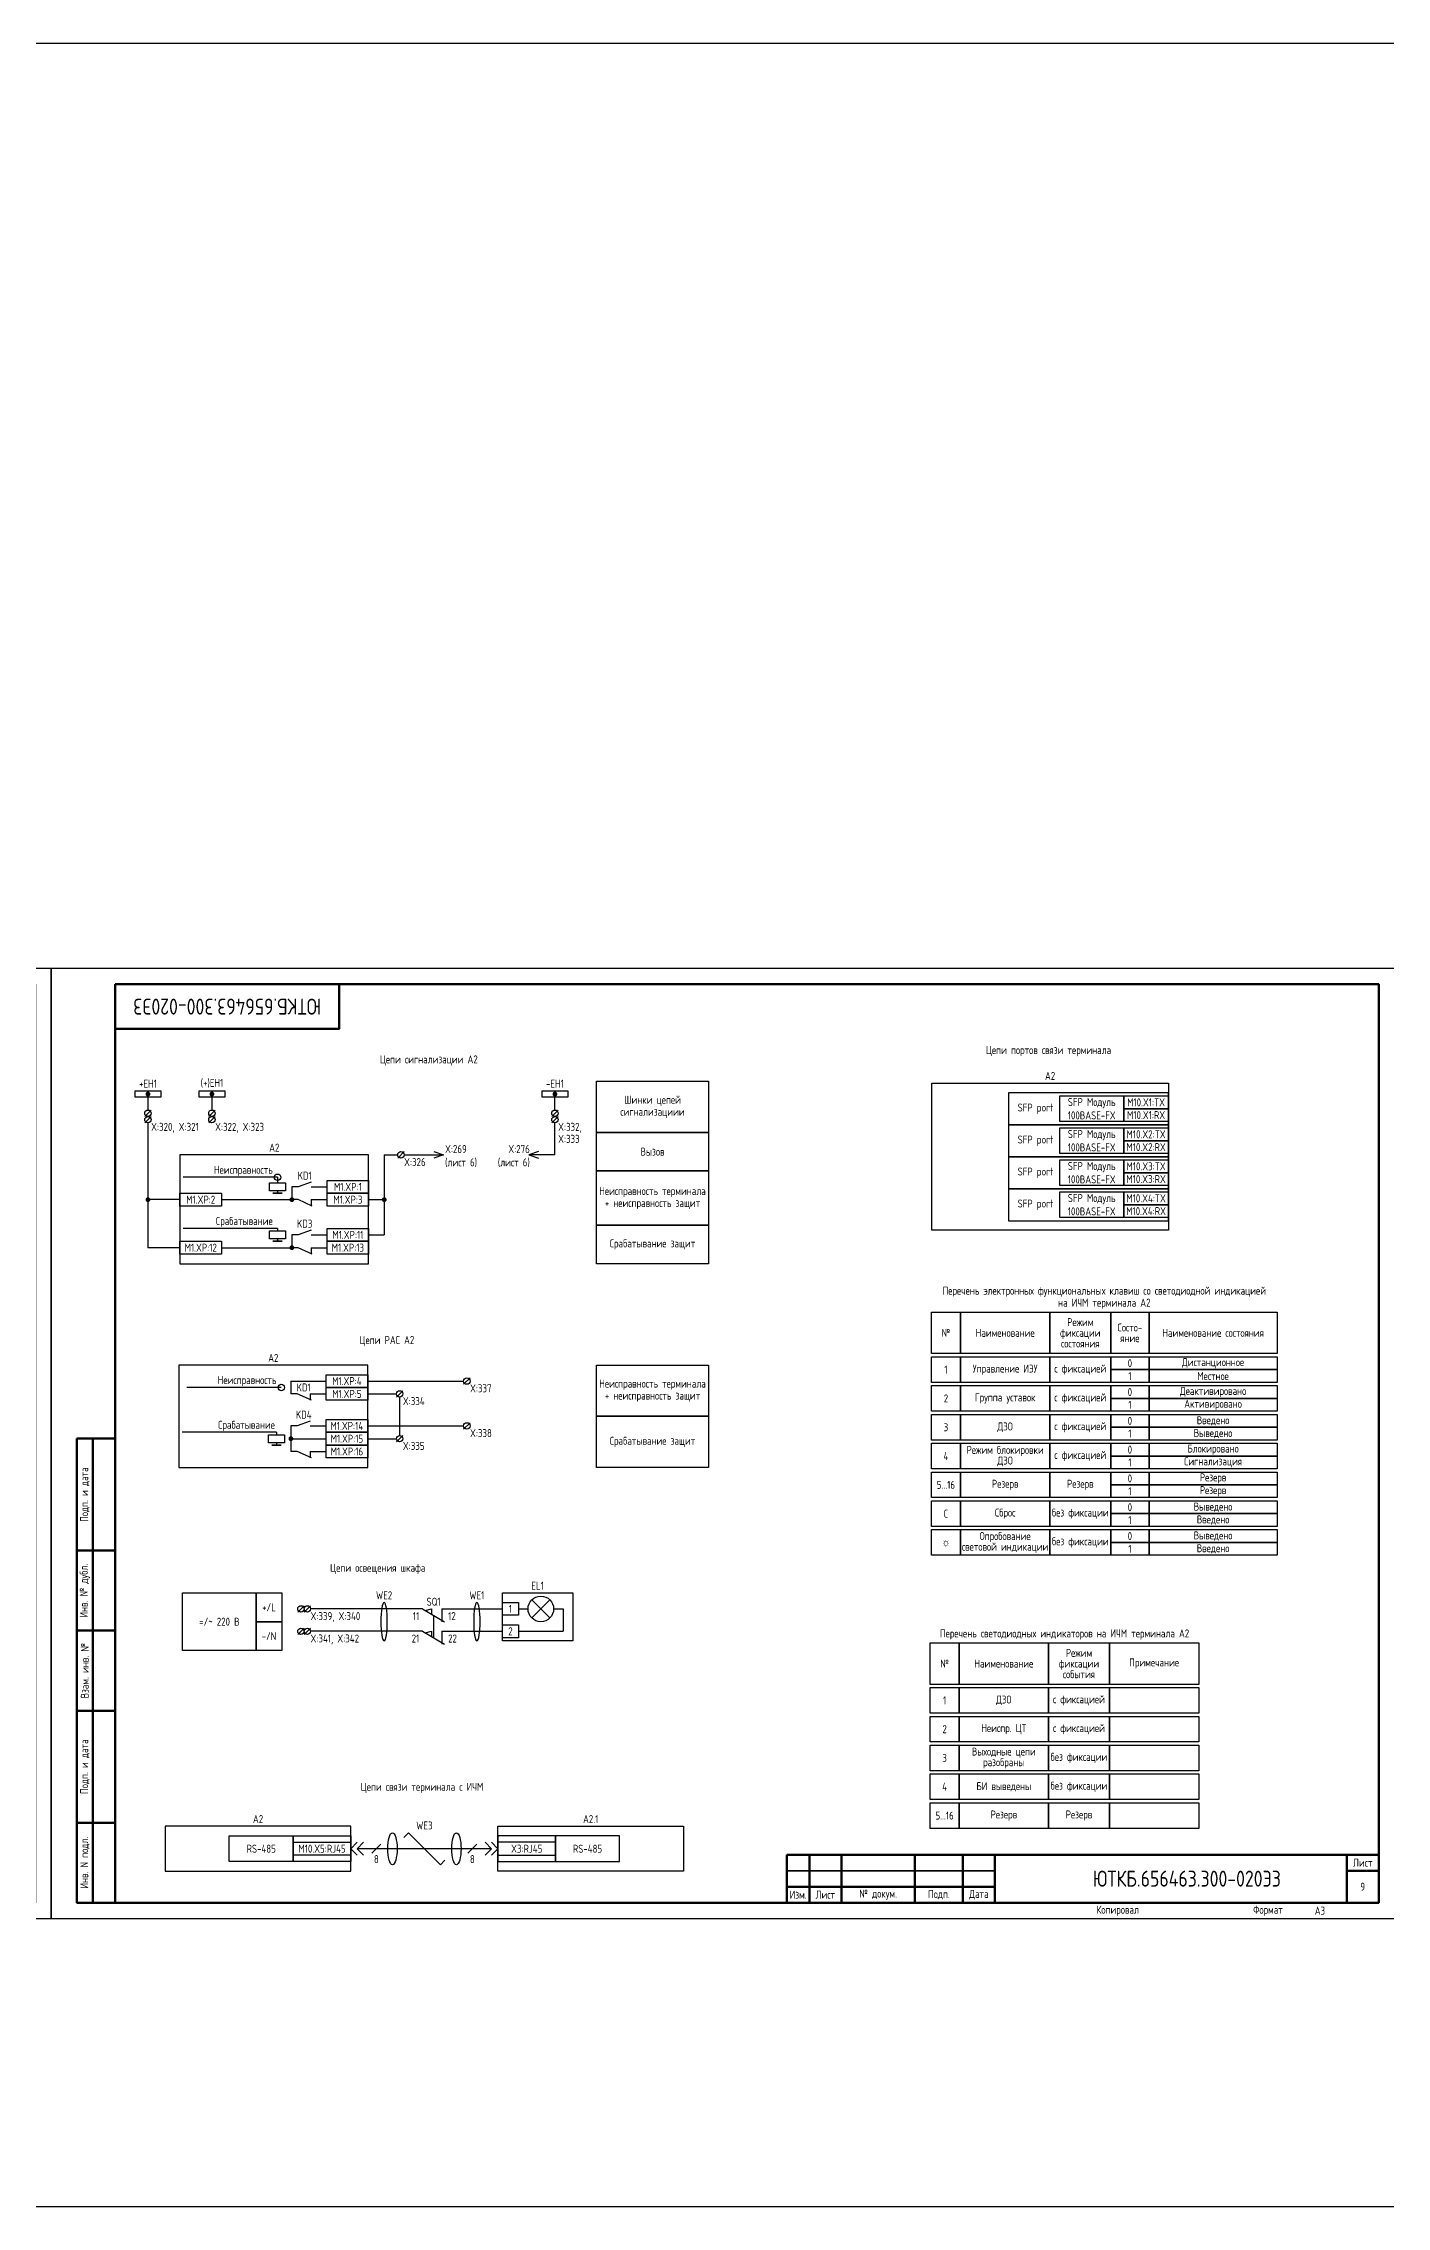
# Model space of a CAD drawing. Header units: millimetres. Extents: x -1117 to 5846, y -90 to 586.
# Drawn here: x 3358 to 3778, y -90 to 586 of the extents above; entities that cross this region are included whole.
import ezdxf

# ---------------------------------------------------------------- set-up
doc = ezdxf.new("R2010")
doc.units = ezdxf.units.MM
doc.styles.add('Gost type A_2.5', font='GOST_A.TTF', dxfattribs={"height": 2.5})
doc.styles.add('Gost_type_A', font='GOST_A.TTF')

# ---------------------------------------------------------------- blocks, each defined once
blk = doc.blocks.new('Формат_А3')
blk.add_lwpolyline([(-420, 297), (0, 297), (0, 0), (-420, 0)], close=True)
at = {"lineweight": 50}
blk.add_lwpolyline([(-400, 292), (-5, 292), (-5, 5), (-400, 5)], close=True, dxfattribs=at)
blk = doc.blocks.new('Штамп левый нижний')
at = {"lineweight": 50}
for points in [[(-12, 145), (-7, 145), (-7, 110), (-12, 110)], [(-7, 145), (0, 145), (0, 110), (-7, 110)], [(-12, 110), (-7, 110), (-7, 85), (-12, 85)], [(-7, 110), (0, 110), (0, 85), (-7, 85)], [(-12, 85), (-7, 85), (-7, 60), (-12, 60)], [(-7, 85), (0, 85), (0, 60), (-7, 60)], [(-12, 60), (-7, 60), (-7, 25), (-12, 25)], [(-7, 60), (0, 60), (0, 25), (-7, 25)], [(-12, 25), (-7, 25), (-7, 0), (-12, 0)], [(-7, 25), (0, 25), (0, 0), (-7, 0)]]:
    blk.add_lwpolyline(points, close=True, dxfattribs=at)
at = {"char_height": 2.5, "attachment_point": 5, "rotation": 90, "style": 'Gost_type_A'}
for s, insert, width in [('Подп. и дата', (-9.5, 127.5), 35), ('Инв. № дубл.', (-9.5, 97.5), 25), ('Взам. инв. №', (-9.5, 72.5), 25), ('Подп. и дата', (-9.5, 42.5), 35), ('Инв. N подл.', (-9.5, 12.5), 25)]:
    blk.add_mtext(s, dxfattribs=dict(at, insert=insert, width=width))
blk = doc.blocks.new('Штамп малый нижний')
at = {"lineweight": 50}
for points in [[(-185, 15), (-178, 15), (-178, 5), (-185, 5)], [(-178, 15), (-168, 15), (-168, 5), (-178, 5)], [(-168, 15), (-145, 15), (-145, 5), (-168, 5)], [(-145, 15), (-130, 15), (-130, 5), (-145, 5)], [(-130, 15), (-120, 15), (-120, 5), (-130, 5)], [(-120, 15), (-10, 15), (-10, 0), (-120, 0)], [(-10, 15), (0, 15), (0, 10), (-10, 10)], [(-10, 10), (0, 10), (0, 0), (-10, 0)], [(-185, 5), (-178, 5), (-178, 0), (-185, 0)], [(-178, 5), (-168, 5), (-168, 0), (-178, 0)], [(-168, 5), (-145, 5), (-145, 0), (-168, 0)], [(-145, 5), (-130, 5), (-130, 0), (-145, 0)], [(-130, 5), (-120, 5), (-120, 0), (-130, 0)]]:
    blk.add_lwpolyline(points, close=True, dxfattribs=at)
for points in [[(-185, 15), (-178, 15), (-178, 10), (-185, 10)], [(-178, 15), (-168, 15), (-168, 10), (-178, 10)], [(-168, 15), (-145, 15), (-145, 10), (-168, 10)], [(-145, 15), (-130, 15), (-130, 10), (-145, 10)], [(-130, 15), (-120, 15), (-120, 10), (-130, 10)], [(-185, 10), (-178, 10), (-178, 5), (-185, 5)], [(-178, 10), (-168, 10), (-168, 5), (-178, 5)], [(-168, 10), (-145, 10), (-145, 5), (-168, 5)], [(-145, 10), (-130, 10), (-130, 5), (-145, 5)], [(-130, 10), (-120, 10), (-120, 5), (-130, 5)]]:
    blk.add_lwpolyline(points, close=True)
at = {"char_height": 2.5, "style": 'Gost_type_A'}
for s, insert, width, attachment_point in [('Лист', (-5, 12.5), 10, 5), ('Изм.', (-181.5, 2.5), 7, 5), ('Лист', (-173, 2.5), 10, 5), ('№ докум.', (-156.5, 2.5), 23, 5), ('Подп.', (-137.5, 2.5), 15, 5), ('Дата', (-125, 2.5), 10, 5), ('Копировал', (-75, -2.53), 13.1202, 6), ('Формат', (-30, -2.53), 13.1202, 6)]:
    blk.add_mtext(s, dxfattribs=dict(at, insert=insert, width=width, attachment_point=attachment_point))
blk = doc.blocks.new('Штамп угловой верхний')
at = {"lineweight": 50}
blk.add_lwpolyline([(0, 0), (70, 0), (70, -14), (0, -14)], close=True, dxfattribs=at)
blk = doc.blocks.new('POINT')
at = {"const_width": 0.75}
blk.add_lwpolyline([(-0.375, 0, 1), (0.375, 0, 1)], format="xyb", close=True, dxfattribs=at)
blk = doc.blocks.new('Шинка')
blk.add_lwpolyline([(-4, 1), (4, 1), (4, -1), (-4, -1)], close=True)
blk.add_blockref('POINT', (0, 0))

msp = doc.modelspace()

# ---------------------------------------------------------------- linework, layer by layer
for p, q in [((3390.23, 257.67), (3390.23, 252.67)), ((3517.46, 252.67), (3517.46, 257.67)), ((3391.23, 252.67), (3389.23, 250.67)), ((3391.23, 250.67), (3389.23, 248.67)), ((3411.23, 252.67), (3409.23, 250.67)), ((3411.23, 250.67), (3409.23, 248.67)), ((3410.23, 256.67), (3410.23, 252.67)), ((3518.46, 252.67), (3516.46, 250.67)), ((3518.46, 250.67), (3516.46, 248.67)), ((3517.46, 250.67), (3517.46, 250.68)), ((3517.46, 250.67), (3517.46, 250.68)), ((3390.23, 248.67), (3390.23, 209.67)), ((3517.46, 238.67), (3517.46, 248.67)), ((3464.11, 238.67), (3468.32, 238.67)), ((3464.11, 238.67), (3464.11, 213.67)), ((3470.32, 239.67), (3468.32, 237.67)), ((3470.32, 238.67), (3482.65, 238.67)), ((3517.46, 238.67), (3509.33, 238.67)), ((3430.73, 231.67), (3401.23, 231.67)), ((3430.73, 231.67), (3430.73, 229.92)), ((3400.23, 224.67), (3390.23, 224.67)), ((3430.73, 227.42), (3430.73, 226.67)), ((3441.23, 224.67), (3441.23, 222.67)), ((3459.23, 224.67), (3464.11, 224.67)), ((3400.23, 209.67), (3390.23, 209.67)), ((3430.73, 215.67), (3401.23, 215.67)), ((3430.73, 215.67), (3430.73, 214.92)), ((3430.73, 212.42), (3430.73, 211.67)), ((3441.23, 209.67), (3441.23, 207.67)), ((3459.23, 213.67), (3464.11, 213.67)), ((3431.92, 165.98), (3402.42, 165.98)), ((3434.92, 167.98), (3434.92, 163.98)), ((3440.92, 163.98), (3440.92, 161.98)), ((3458.92, 167.98), (3488.92, 167.98)), ((3458.92, 163.98), (3467.92, 163.98)), ((3469.92, 164.98), (3467.92, 162.98)), ((3468.92, 162.98), (3468.92, 150.98)), ((3490.92, 168.98), (3488.92, 166.98)), ((3430.42, 151.98), (3400.92, 151.98)), ((3430.42, 151.98), (3430.42, 151.23)), ((3430.42, 148.73), (3430.42, 147.98)), ((3458.92, 153.98), (3488.92, 153.98)), ((3458.92, 149.98), (3467.92, 149.98)), ((3469.92, 150.98), (3467.92, 148.98)), ((3490.92, 154.98), (3488.92, 152.98)), ((3440.92, 145.98), (3440.92, 143.98)), ((3439.06, 97.8), (3437.06, 95.8)), ((3441.06, 97.8), (3439.06, 95.8)), ((3476.06, 96.8), (3441.07, 96.8)), ((3476.06, 96.8), (3482.98, 92.8)), ((3476.92, 96.3), (3478.92, 96.8)), ((3478.92, 96.8), (3478.92, 95.15)), ((3482.06, 96.8), (3482.06, 92.8)), ((3482.06, 96.8), (3501.06, 96.8)), ((3506.06, 96.8), (3509.06, 96.8)), ((3510.23, 99.63), (3515.89, 93.97)), ((3515.89, 99.63), (3510.23, 93.97)), ((3517.06, 96.8), (3520.06, 96.8)), ((3520.06, 96.8), (3520.06, 89.8)), ((3439.06, 90.8), (3437.06, 88.8)), ((3441.06, 90.8), (3439.06, 88.8)), ((3476.06, 89.8), (3441.07, 89.8)), ((3476.06, 89.8), (3482.98, 85.8)), ((3476.92, 89.3), (3478.92, 89.8)), ((3478.92, 89.8), (3478.92, 88.15)), ((3482.06, 89.8), (3482.06, 85.8)), ((3482.06, 89.8), (3501.06, 89.8)), ((3506.06, 89.8), (3520.06, 89.8)), ((3453.65, 21.87), (3455.65, 23.87)), ((3453.65, 21.87), (3455.65, 23.87)), ((3453.65, 21.87), (3455.65, 19.87)), ((3453.65, 21.87), (3455.65, 19.87)), ((3455.65, 21.87), (3457.65, 23.87)), ((3455.65, 21.87), (3457.65, 23.87)), ((3497.65, 21.87), (3455.65, 21.87)), ((3455.65, 21.87), (3457.65, 19.87)), ((3455.65, 21.87), (3457.65, 19.87)), ((3463.06, 23.29), (3460.24, 20.46)), ((3470.18, 25.41), (3471.65, 26.87)), ((3471.65, 26.87), (3481.65, 16.87)), ((3493.06, 23.29), (3490.24, 20.46)), ((3497.65, 21.87), (3495.65, 23.87)), ((3497.65, 21.87), (3495.65, 23.87)), ((3497.65, 21.87), (3495.65, 19.87)), ((3497.65, 21.87), (3495.65, 19.87)), ((3499.65, 21.87), (3497.65, 23.87)), ((3499.65, 21.87), (3497.65, 23.87)), ((3499.65, 21.87), (3497.65, 19.87)), ((3499.65, 21.87), (3497.65, 19.87)), ((3481.65, 16.87), (3483.06, 18.29))]:
    msp.add_line(p, q)
at = {"ltscale": 4.32}
for p, q in [((3441.23, 230.17), (3437.23, 228.67)), ((3441.62, 222.67), (3437.23, 224.67)), ((3441.23, 215.17), (3437.23, 213.67)), ((3441.62, 207.67), (3437.23, 209.67)), ((3441.31, 161.98), (3436.92, 163.98)), ((3440.92, 155.48), (3436.92, 153.98)), ((3441.31, 143.98), (3436.92, 145.98))]:
    msp.add_line(p, q, dxfattribs=at)
at = {"ltscale": 1.08}
for p, q in [((3413.23, 224.67), (3435.23, 224.67)), ((3437.23, 228.67), (3435.23, 228.67)), ((3435.23, 228.67), (3435.23, 224.67)), ((3437.23, 224.67), (3435.23, 224.67)), ((3441.23, 228.67), (3446.23, 228.67)), ((3441.23, 224.67), (3446.23, 224.67)), ((3413.23, 209.67), (3435.23, 209.67)), ((3437.23, 213.67), (3435.23, 213.67)), ((3435.23, 213.67), (3435.23, 209.67)), ((3437.23, 209.67), (3435.23, 209.67)), ((3441.23, 213.67), (3446.23, 213.67)), ((3441.23, 209.67), (3446.23, 209.67)), ((3434.92, 167.98), (3445.92, 167.98)), ((3436.92, 163.98), (3434.92, 163.98)), ((3440.92, 163.98), (3445.92, 163.98)), ((3436.92, 153.98), (3434.92, 153.98)), ((3434.92, 153.98), (3434.92, 145.98)), ((3434.92, 149.98), (3445.92, 149.98)), ((3440.92, 153.98), (3445.92, 153.98)), ((3436.92, 145.98), (3434.92, 145.98)), ((3440.92, 145.98), (3445.92, 145.98))]:
    msp.add_line(p, q, dxfattribs=at)
at = {"ltscale": 0.5}
msp.add_line((3479.52, 94.8), (3479.52, 87.8), dxfattribs=at)
for points in [[(-1117.42, 586), (5845.64, 586), (5845.64, -90), (-1117.42, -90)], [(3565.46, 245.67), (3530.46, 245.67), (3530.46, 261.67), (3565.46, 261.67)], [(3635.26, 261.09), (3709.26, 261.09), (3709.26, 215.09), (3635.26, 215.09)], [(3659.26, 248.09), (3709.26, 248.09), (3709.26, 258.09), (3659.26, 258.09)], [(3675.26, 257.09), (3695.26, 257.09), (3695.26, 249.09), (3675.26, 249.09)], [(3695.26, 257.09), (3709.26, 257.09), (3709.26, 253.09), (3695.26, 253.09)], [(3695.26, 253.09), (3709.26, 253.09), (3709.26, 249.09), (3695.26, 249.09)], [(3565.46, 233.67), (3530.46, 233.67), (3530.46, 245.67), (3565.46, 245.67)], [(3659.26, 238.09), (3709.26, 238.09), (3709.26, 248.09), (3659.26, 248.09)], [(3675.26, 247.09), (3695.26, 247.09), (3695.26, 239.09), (3675.26, 239.09)], [(3695.26, 247.09), (3709.26, 247.09), (3709.26, 243.09), (3695.26, 243.09)], [(3400.23, 204.67), (3459.23, 204.67), (3459.23, 238.67), (3400.23, 238.67)], [(3659.26, 228.09), (3709.26, 228.09), (3709.26, 238.09), (3659.26, 238.09)], [(3675.26, 237.09), (3695.26, 237.09), (3695.26, 229.09), (3675.26, 229.09)], [(3695.26, 243.09), (3709.26, 243.09), (3709.26, 239.09), (3695.26, 239.09)], [(3695.26, 237.09), (3709.26, 237.09), (3709.26, 233.09), (3695.26, 233.09)], [(3433.23, 229.92), (3433.23, 227.42), (3428.23, 227.42), (3428.23, 229.92)], [(3446.23, 230.67), (3459.23, 230.67), (3459.23, 226.67), (3446.23, 226.67)], [(3565.46, 216.67), (3530.46, 216.67), (3530.46, 233.67), (3565.46, 233.67)], [(3695.26, 233.09), (3709.26, 233.09), (3709.26, 229.09), (3695.26, 229.09)], [(3400.23, 226.67), (3413.23, 226.67), (3413.23, 222.67), (3400.23, 222.67)], [(3432.23, 226.67), (3429.23, 226.67)], [(3446.23, 226.67), (3459.23, 226.67), (3459.23, 222.67), (3446.23, 222.67)], [(3659.26, 218.09), (3709.26, 218.09), (3709.26, 228.09), (3659.26, 228.09)], [(3675.26, 227.09), (3695.26, 227.09), (3695.26, 219.09), (3675.26, 219.09)], [(3695.26, 227.09), (3709.26, 227.09), (3709.26, 223.09), (3695.26, 223.09)], [(3695.26, 223.09), (3709.26, 223.09), (3709.26, 219.09), (3695.26, 219.09)], [(3565.46, 204.67), (3530.46, 204.67), (3530.46, 216.67), (3565.46, 216.67)], [(3400.23, 211.67), (3413.23, 211.67), (3413.23, 207.67), (3400.23, 207.67)], [(3433.23, 214.92), (3433.23, 212.42), (3428.23, 212.42), (3428.23, 214.92)], [(3432.23, 211.67), (3429.23, 211.67)], [(3446.23, 215.67), (3459.23, 215.67), (3459.23, 211.67), (3446.23, 211.67)], [(3446.23, 211.67), (3459.23, 211.67), (3459.23, 207.67), (3446.23, 207.67)], [(3635.2, 189.56), (3644.2, 189.56), (3644.2, 176.56), (3635.2, 176.56)], [(3644.2, 189.56), (3672.2, 189.56), (3672.2, 176.56), (3644.2, 176.56)], [(3672.2, 189.56), (3691.2, 189.56), (3691.2, 176.56), (3672.2, 176.56)], [(3691.2, 189.56), (3703.2, 189.56), (3703.2, 176.56), (3691.2, 176.56)], [(3703.2, 189.56), (3743.2, 189.56), (3743.2, 176.56), (3703.2, 176.56)], [(3399.92, 140.98), (3458.92, 140.98), (3458.92, 172.98), (3399.92, 172.98)], [(3445.92, 169.98), (3458.92, 169.98), (3458.92, 165.98), (3445.92, 165.98)], [(3565.46, 156.98), (3530.46, 156.98), (3530.46, 172.98), (3565.46, 172.98)], [(3635.2, 175.56), (3644.2, 175.56), (3644.2, 167.56), (3635.2, 167.56)], [(3644.2, 175.56), (3672.2, 175.56), (3672.2, 167.56), (3644.2, 167.56)], [(3672.2, 175.56), (3691.2, 175.56), (3691.2, 167.56), (3672.2, 167.56)], [(3691.2, 175.56), (3703.2, 175.56), (3703.2, 171.56), (3691.2, 171.56)], [(3691.2, 171.56), (3703.2, 171.56), (3703.2, 167.56), (3691.2, 167.56)], [(3703.2, 175.56), (3743.2, 175.56), (3743.2, 171.56), (3703.2, 171.56)], [(3703.2, 171.56), (3743.2, 171.56), (3743.2, 167.56), (3703.2, 167.56)], [(3445.92, 165.98), (3458.92, 165.98), (3458.92, 161.98), (3445.92, 161.98)], [(3635.2, 166.56), (3644.2, 166.56), (3644.2, 158.56), (3635.2, 158.56)], [(3644.2, 166.56), (3672.2, 166.56), (3672.2, 158.56), (3644.2, 158.56)], [(3672.2, 166.56), (3691.2, 166.56), (3691.2, 158.56), (3672.2, 158.56)], [(3691.2, 166.56), (3703.2, 166.56), (3703.2, 162.56), (3691.2, 162.56)], [(3691.2, 162.56), (3703.2, 162.56), (3703.2, 158.56), (3691.2, 158.56)], [(3703.2, 166.56), (3743.2, 166.56), (3743.2, 162.56), (3703.2, 162.56)], [(3703.2, 162.56), (3743.2, 162.56), (3743.2, 158.56), (3703.2, 158.56)], [(3445.92, 155.98), (3458.92, 155.98), (3458.92, 151.98), (3445.92, 151.98)], [(3565.46, 140.98), (3530.46, 140.98), (3530.46, 156.98), (3565.46, 156.98)], [(3635.2, 157.56), (3644.2, 157.56), (3644.2, 149.56), (3635.2, 149.56)], [(3635.2, 157.56), (3644.2, 157.56), (3644.2, 149.56), (3635.2, 149.56)], [(3644.2, 157.56), (3672.2, 157.56), (3672.2, 149.56), (3644.2, 149.56)], [(3672.2, 157.56), (3691.2, 157.56), (3691.2, 149.56), (3672.2, 149.56)], [(3691.2, 157.56), (3703.2, 157.56), (3703.2, 153.56), (3691.2, 153.56)], [(3703.2, 157.56), (3743.2, 157.56), (3743.2, 153.56), (3703.2, 153.56)], [(3432.92, 151.23), (3432.92, 148.73), (3427.92, 148.73), (3427.92, 151.23)], [(3445.92, 151.98), (3458.92, 151.98), (3458.92, 147.98), (3445.92, 147.98)], [(3691.2, 153.56), (3703.2, 153.56), (3703.2, 149.56), (3691.2, 149.56)], [(3703.2, 153.56), (3743.2, 153.56), (3743.2, 149.56), (3703.2, 149.56)], [(3431.92, 147.98), (3428.92, 147.98)], [(3445.92, 147.98), (3458.92, 147.98), (3458.92, 143.98), (3445.92, 143.98)], [(3635.2, 148.56), (3644.2, 148.56), (3644.2, 140.56), (3635.2, 140.56)], [(3644.2, 148.56), (3672.2, 148.56), (3672.2, 140.56), (3644.2, 140.56)], [(3672.2, 148.56), (3691.2, 148.56), (3691.2, 140.56), (3672.2, 140.56)], [(3691.2, 148.56), (3703.2, 148.56), (3703.2, 144.56), (3691.2, 144.56)], [(3691.2, 144.56), (3703.2, 144.56), (3703.2, 140.56), (3691.2, 140.56)], [(3703.2, 148.56), (3743.2, 148.56), (3743.2, 144.56), (3703.2, 144.56)], [(3703.2, 144.56), (3743.2, 144.56), (3743.2, 140.56), (3703.2, 140.56)], [(3635.2, 139.56), (3644.2, 139.56), (3644.2, 131.56), (3635.2, 131.56)], [(3644.2, 139.56), (3672.2, 139.56), (3672.2, 131.56), (3644.2, 131.56)], [(3672.2, 139.56), (3691.2, 139.56), (3691.2, 131.56), (3672.2, 131.56)], [(3691.2, 139.56), (3703.2, 139.56), (3703.2, 135.56), (3691.2, 135.56)], [(3691.2, 135.56), (3703.2, 135.56), (3703.2, 131.56), (3691.2, 131.56)], [(3703.2, 139.56), (3743.2, 139.56), (3743.2, 135.56), (3703.2, 135.56)], [(3703.2, 135.56), (3743.2, 135.56), (3743.2, 131.56), (3703.2, 131.56)], [(3635.2, 130.56), (3644.2, 130.56), (3644.2, 122.56), (3635.2, 122.56)], [(3644.2, 130.56), (3672.2, 130.56), (3672.2, 122.56), (3644.2, 122.56)], [(3672.2, 130.56), (3691.2, 130.56), (3691.2, 122.56), (3672.2, 122.56)], [(3691.2, 130.56), (3703.2, 130.56), (3703.2, 126.56), (3691.2, 126.56)], [(3703.2, 130.56), (3743.2, 130.56), (3743.2, 126.56), (3703.2, 126.56)], [(3691.2, 126.56), (3703.2, 126.56), (3703.2, 122.56), (3691.2, 122.56)], [(3703.2, 126.56), (3743.2, 126.56), (3743.2, 122.56), (3703.2, 122.56)], [(3635.2, 121.56), (3644.2, 121.56), (3644.2, 113.56), (3635.2, 113.56)], [(3644.2, 121.56), (3672.2, 121.56), (3672.2, 113.56), (3644.2, 113.56)], [(3672.2, 121.56), (3691.2, 121.56), (3691.2, 113.56), (3672.2, 113.56)], [(3691.2, 121.56), (3703.2, 121.56), (3703.2, 117.56), (3691.2, 117.56)], [(3691.2, 117.56), (3703.2, 117.56), (3703.2, 113.56), (3691.2, 113.56)], [(3703.2, 121.56), (3743.2, 121.56), (3743.2, 117.56), (3703.2, 117.56)], [(3703.2, 117.56), (3743.2, 117.56), (3743.2, 113.56), (3703.2, 113.56)], [(3424.06, 83.8), (3401.06, 83.8), (3401.06, 101.8), (3424.06, 101.8)], [(3432.06, 92.8), (3424.06, 92.8), (3424.06, 101.8), (3432.06, 101.8)], [(3501.06, 101.8), (3523.06, 101.8), (3523.06, 86.8), (3501.06, 86.8)], [(3501.06, 98.8), (3506.06, 98.8), (3506.06, 94.8), (3501.06, 94.8)], [(3432.06, 83.8), (3424.06, 83.8), (3424.06, 92.8), (3432.06, 92.8)], [(3501.06, 91.8), (3506.06, 91.8), (3506.06, 87.8), (3501.06, 87.8)], [(3634.78, 86.22), (3643.78, 86.22), (3643.78, 73.22), (3634.78, 73.22)], [(3643.78, 86.22), (3671.78, 86.22), (3671.78, 73.22), (3643.78, 73.22)], [(3671.78, 86.22), (3690.78, 86.22), (3690.78, 73.22), (3671.78, 73.22)], [(3690.78, 86.22), (3718.78, 86.22), (3718.78, 73.22), (3690.78, 73.22)], [(3634.78, 72.22), (3643.78, 72.22), (3643.78, 64.22), (3634.78, 64.22)], [(3643.78, 72.22), (3671.78, 72.22), (3671.78, 64.22), (3643.78, 64.22)], [(3671.78, 72.22), (3690.78, 72.22), (3690.78, 64.22), (3671.78, 64.22)], [(3690.78, 72.22), (3718.78, 72.22), (3718.78, 64.22), (3690.78, 64.22)], [(3634.78, 63.22), (3643.78, 63.22), (3643.78, 55.22), (3634.78, 55.22)], [(3643.78, 63.22), (3671.78, 63.22), (3671.78, 55.22), (3643.78, 55.22)], [(3671.78, 63.22), (3690.78, 63.22), (3690.78, 55.22), (3671.78, 55.22)], [(3690.78, 63.22), (3718.78, 63.22), (3718.78, 55.22), (3690.78, 55.22)], [(3634.78, 54.22), (3643.78, 54.22), (3643.78, 46.22), (3634.78, 46.22)], [(3643.78, 54.22), (3671.78, 54.22), (3671.78, 46.22), (3643.78, 46.22)], [(3671.78, 54.22), (3690.78, 54.22), (3690.78, 46.22), (3671.78, 46.22)], [(3690.78, 54.22), (3718.78, 54.22), (3718.78, 46.22), (3690.78, 46.22)], [(3634.78, 45.22), (3643.78, 45.22), (3643.78, 37.22), (3634.78, 37.22)], [(3643.78, 45.22), (3671.78, 45.22), (3671.78, 37.22), (3643.78, 37.22)], [(3671.78, 45.22), (3690.78, 45.22), (3690.78, 37.22), (3671.78, 37.22)], [(3690.78, 45.22), (3718.78, 45.22), (3718.78, 37.22), (3690.78, 37.22)], [(3634.78, 36.22), (3643.78, 36.22), (3643.78, 28.22), (3634.78, 28.22)], [(3643.78, 36.22), (3671.78, 36.22), (3671.78, 28.22), (3643.78, 28.22)], [(3671.78, 36.22), (3690.78, 36.22), (3690.78, 28.22), (3671.78, 28.22)], [(3690.78, 36.22), (3718.78, 36.22), (3718.78, 28.22), (3690.78, 28.22)], [(3395.65, 14.87), (3453.65, 14.87), (3453.65, 28.87), (3395.65, 28.87)], [(3557.65, 14.87), (3499.65, 14.87), (3499.65, 28.87), (3557.65, 28.87)], [(3415.65, 25.87), (3435.65, 25.87), (3435.65, 17.87), (3415.65, 17.87)], [(3435.65, 25.87), (3453.65, 25.87), (3453.65, 17.87), (3435.65, 17.87)], [(3435.65, 23.87), (3453.65, 23.87), (3453.65, 19.87), (3435.65, 19.87)], [(3517.65, 25.87), (3499.65, 25.87), (3499.65, 17.87), (3517.65, 17.87)], [(3517.65, 23.87), (3499.65, 23.87), (3499.65, 19.87), (3517.65, 19.87)], [(3537.65, 25.87), (3517.65, 25.87), (3517.65, 17.87), (3537.65, 17.87)]]:
    msp.add_lwpolyline(points, close=True)
for points in [[(3479.65, 239.67), (3482.65, 238.67), (3479.65, 237.67)], [(3512.33, 239.67), (3509.33, 238.67), (3512.33, 237.67)]]:
    msp.add_lwpolyline(points)
for centre, radius in [((3390.23, 251.67), 1), ((3390.23, 249.67), 1), ((3410.23, 251.67), 1), ((3410.23, 249.67), 1), ((3517.46, 251.67), 1), ((3517.46, 249.67), 1), ((3469.32, 238.67), 1), ((3430.73, 231.67), 1), ((3431.92, 165.98), 1), ((3468.92, 163.98), 1), ((3489.92, 167.98), 1), ((3468.92, 149.98), 1), ((3489.92, 153.98), 1), ((3438.06, 96.8), 1), ((3440.06, 96.8), 1), ((3513.06, 96.8), 4), ((3438.06, 89.8), 1), ((3440.06, 89.8), 1)]:
    msp.add_circle(centre, radius)
at = {"extrusion": (0, 0, -1)}
for centre in [(3464.06, 92.8), (3493.06, 92.8)]:
    msp.add_ellipse(centre, major_axis=(0, -6), ratio=0.166667, dxfattribs=at)
for centre in [(3466.65, 21.87), (3486.65, 21.87)]:
    msp.add_ellipse(centre, major_axis=(0, -5), ratio=0.293778)

# ---------------------------------------------------------------- block references
at = {"color": 1}
for name, p in [('Формат_А3', (3360, 0)), ('Формат_А3', (3780, 0)), ('Штамп левый нижний', (3380, 5))]:
    msp.add_blockref(name, p, dxfattribs=at)
for name, p in [('Штамп угловой верхний', (3380, 292)), ('Шинка', (3390.23, 257.67)), ('Шинка', (3410.23, 257.67)), ('Шинка', (3517.46, 257.67)), ('POINT', (3390.23, 224.67)), ('POINT', (3435.23, 224.67)), ('POINT', (3464.11, 224.67)), ('POINT', (3435.23, 209.67)), ('POINT', (3434.92, 149.98)), ('Штамп малый нижний', (3775, 5))]:
    msp.add_blockref(name, p)

# ---------------------------------------------------------------- texts
at = {"insert": (3415, 285), "char_height": 5, "width": 70, "attachment_point": 5, "rotation": 180, "style": 'Gost_type_A'}
msp.add_mtext('ЮТКБ.656463.300-020Э3', dxfattribs=at)
at = {"char_height": 2.5}
for s, insert, width, attachment_point, line_spacing_factor, style in [('Цепи портов связи терминала', (3671.76, 271.09), 197, 5, 0.9, 'Gost_type_A'), ('Цепи сигнализации А2', (3478.02, 268.17), 197.5, 5, 0.9, 'Gost_type_A'), ('A2', (3672.26, 262.09), 74.0002, 8, 0.9, 'Gost_type_A'), ('Шинки цепей сигнализациии', (3547.96, 253.67), 35, 5, 0.9, 'Gost_type_A'), ('X:320, X:321', (3391.23, 248.67), 16, 1, 0.9, 'Gost_type_A'), ('X:322, X:323', (3411.23, 248.67), 16, 1, 0.9, 'Gost_type_A'), ('X:332,\\PX:333', (3518.46, 248.67), 16, 1, 0.9, 'Gost_type_A'), ('A2', (3429.73, 239.67), 59, 8, 0.9, 'Gost_type_A'), ('Вызов', (3547.96, 239.67), 35, 5, 0.9, 'Gost_type_A'), ('Неисправность', (3429.23, 233.67), 37, 6, 0.8, 'Gost_type_A'), ('Неисправность терминала + неисправность защит', (3547.96, 225.17), 35, 5, 0.9, 'Gost_type_A'), ('Срабатывание защит', (3547.96, 210.67), 35, 5, 0.9, 'Gost_type_A'), ('Перечень электронных функциональных клавиш со светодиодной индикацией\\Pна ИЧМ терминала А2', (3689.2, 190.56), 108, 8, 0.9, 'Gost_type_A'), ('№ ', (3639.7, 183.06), 9, 5, 0.8, 'Gost_type_A'), ('Наименование ', (3658.2, 183.06), 28, 5, 0.8, 'Gost_type_A'), ('Режим\\Pфиксации состояния', (3681.7, 183.06), 19, 5, 0.8, 'Gost_type_A'), ('Состо- яние', (3697.2, 183.06), 12, 5, 0.8, 'Gost_type_A'), ('Наименование состояния ', (3723.2, 183.06), 40, 5, 0.8, 'Gost_type_A'), ('A2', (3429.42, 173.98), 59, 8, 0.9, 'Gost_type_A'), ('Цепи РАС А2', (3464.92, 180.48), 191.9988, 5, 0.9, 'Gost_type_A'), ('Неисправность', (3430.42, 167.98), 37, 6, 0.8, 'Gost_type_A'), ('1', (3639.7, 171.56), 9, 5, 0.8, 'Gost_type_A'), ('Управление ИЭУ', (3658.2, 171.56), 28, 5, 0.8, 'Gost_type_A'), ('с фиксацией', (3681.7, 171.56), 19, 5, 0.8, 'Gost_type_A'), ('0', (3697.2, 173.56), 12, 5, 0.8, 'Gost_type_A'), ('1', (3697.2, 169.56), 12, 5, 0.8, 'Gost_type_A'), ('Дистанционное', (3723.2, 173.56), 40, 5, 0.8, 'Gost_type_A'), ('Местное', (3723.2, 169.56), 40, 5, 0.8, 'Gost_type_A'), ('X:334', (3469.92, 162.98), 8, 1, 0.9, 'Gost_type_A'), ('X:337', (3490.92, 166.98), 8, 1, 0.9, 'Gost_type_A'), ('Неисправность терминала + неисправность защит', (3547.96, 164.98), 35, 5, 0.9, 'Gost_type_A'), ('2', (3639.7, 162.56), 9, 5, 0.8, 'Gost_type_A'), ('Группа уставок', (3658.2, 162.56), 28, 5, 0.8, 'Gost_type_A'), ('с фиксацией', (3681.7, 162.56), 19, 5, 0.8, 'Gost_type_A'), ('0', (3697.2, 164.56), 12, 5, 0.8, 'Gost_type_A'), ('Деактивировано', (3723.2, 164.56), 40, 5, 0.8, 'Gost_type_A'), ('0', (3697.2, 155.56), 12, 5, 0.8, 'Gost_type_A'), ('1', (3697.2, 160.56), 12, 5, 0.8, 'Gost_type_A'), ('Активировано', (3723.2, 160.56), 40, 5, 0.8, 'Gost_type_A'), ('Введено', (3723.2, 155.56), 40, 5, 0.8, 'Gost_type_A'), ('X:335', (3469.92, 148.98), 8, 1, 0.9, 'Gost_type_A'), ('X:338', (3490.92, 152.98), 8, 1, 0.9, 'Gost_type_A'), ('Срабатывание защит', (3547.96, 148.98), 35, 5, 0.9, 'Gost_type_A'), ('3', (3639.7, 153.56), 9, 5, 0.8, 'Gost_type_A'), ('ДЗО', (3658.2, 153.56), 28, 5, 0.8, 'Gost type A_2.5'), ('с фиксацией', (3681.7, 153.56), 19, 5, 0.8, 'Gost_type_A'), ('1', (3697.2, 151.56), 12, 5, 0.8, 'Gost_type_A'), ('Выведено', (3723.2, 151.56), 40, 5, 0.8, 'Gost_type_A'), ('4', (3639.7, 144.56), 9, 5, 0.8, 'Gost_type_A'), ('Режим блокировки ДЗО', (3658.2, 144.56), 28, 5, 0.8, 'Gost type A_2.5'), ('с фиксацией', (3681.7, 144.56), 19, 5, 0.8, 'Gost_type_A'), ('0', (3697.2, 146.56), 12, 5, 0.8, 'Gost_type_A'), ('1', (3697.2, 142.56), 12, 5, 0.8, 'Gost_type_A'), ('Сигнализация', (3723.2, 142.56), 40, 5, 0.8, 'Gost_type_A'), ('Блокировано', (3723.2, 146.56), 40, 5, 0.8, 'Gost_type_A'), ('5...16', (3639.7, 135.56), 9, 5, 0.8, 'Gost_type_A'), ('Резерв', (3658.2, 135.56), 28, 5, 0.8, 'Gost_type_A'), ('Резерв', (3681.7, 135.56), 19, 5, 0.8, 'Gost_type_A'), ('0', (3697.2, 137.56), 12, 5, 0.8, 'Gost_type_A'), ('Резерв', (3723.2, 137.56), 40, 5, 0.8, 'Gost_type_A'), ('0', (3697.2, 128.56), 12, 5, 0.8, 'Gost_type_A'), ('1', (3697.2, 133.56), 12, 5, 0.8, 'Gost_type_A'), ('Выведено', (3723.2, 128.56), 40, 5, 0.8, 'Gost_type_A'), ('Резерв', (3723.2, 133.56), 40, 5, 0.8, 'Gost_type_A'), ('C', (3639.7, 126.56), 9, 5, 0.8, 'Gost_type_A'), ('Сброс', (3658.2, 126.56), 28, 5, 0.8, 'Gost_type_A'), ('без фиксации', (3681.7, 126.56), 19, 5, 0.8, 'Gost_type_A'), ('1', (3697.2, 124.56), 12, 5, 0.8, 'Gost_type_A'), ('Введено', (3723.2, 124.56), 40, 5, 0.8, 'Gost_type_A'), ('☼', (3639.7, 117.56), 9, 5, 0.8, 'Gost_type_A'), ('Опробование световой индикации', (3658.2, 117.56), 28, 5, 0.8, 'Gost_type_A'), ('без фиксации', (3681.7, 117.56), 19, 5, 0.8, 'Gost_type_A'), ('0', (3697.2, 119.56), 12, 5, 0.8, 'Gost_type_A'), ('1', (3697.2, 115.56), 12, 5, 0.8, 'Gost_type_A'), ('Выведено', (3723.2, 119.56), 40, 5, 0.8, 'Gost_type_A'), ('Введено', (3723.2, 115.56), 40, 5, 0.8, 'Gost_type_A'), ('Цепи освещения шкафа', (3462.06, 109.3), 122, 5, 0.9, 'Gost_type_A'), ('EL1', (3512.05, 102.8), 21.9942, 8, 0.9, 'Gost_type_A'), ('+/L', (3428.06, 97.3), 8, 5, 0.9, 'Gost_type_A'), ('X:339, X:340', (3441.06, 95.8), 17.9949, 1, 0.9, 'Gost_type_A'), ('=/~ 220 В', (3412.56, 92.8), 23, 5, 0.9, 'Gost_type_A'), ('-/N', (3428.06, 88.3), 8, 5, 0.9, 'Gost_type_A'), ('X:341, X:342', (3441.06, 88.8), 17.9949, 1, 0.9, 'Gost_type_A'), ('Перечень светодиодных индикаторов на ИЧМ терминала А2', (3676.78, 87.22), 84, 8, 0.9, 'Gost_type_A'), ('Режим\\Pфиксации события', (3681.28, 79.72), 19, 5, 0.8, 'Gost_type_A'), ('Примечание', (3704.78, 79.72), 28, 5, 0.8, 'Gost_type_A'), ('№ ', (3639.28, 79.72), 9, 5, 0.8, 'Gost_type_A'), ('Наименование ', (3657.78, 79.72), 28, 5, 0.8, 'Gost_type_A'), ('1', (3639.28, 68.22), 9, 5, 0.8, 'Gost_type_A'), ('ДЗО', (3657.78, 68.22), 28, 5, 0.8, 'Gost_type_A'), ('с фиксацией', (3681.28, 68.22), 19, 5, 0.8, 'Gost_type_A'), ('2', (3639.28, 59.22), 9, 5, 0.8, 'Gost_type_A'), ('Неиспр. ЦТ', (3657.78, 59.22), 28, 5, 0.8, 'Gost_type_A'), ('с фиксацией', (3681.28, 59.22), 19, 5, 0.8, 'Gost_type_A'), ('3', (3639.28, 50.22), 9, 5, 0.8, 'Gost_type_A'), ('Выходные цепи разобраны ', (3657.78, 50.22), 28, 5, 0.8, 'Gost_type_A'), ('без фиксации', (3681.28, 50.22), 19, 5, 0.8, 'Gost_type_A'), ('Цепи связи терминала с ИЧМ', (3475.9, 40.87), 197.5, 5, 0.9, 'Gost_type_A'), ('4', (3639.28, 41.22), 9, 5, 0.8, 'Gost_type_A'), ('БИ выведены ', (3657.78, 41.22), 28, 5, 0.8, 'Gost_type_A'), ('без фиксации', (3681.28, 41.22), 19, 5, 0.8, 'Gost_type_A'), ('Резерв', (3657.78, 32.22), 28, 5, 0.8, 'Gost_type_A'), ('Резерв', (3681.28, 32.22), 19, 5, 0.8, 'Gost_type_A'), ('A2', (3424.65, 29.87), 58.0002, 8, 0.9, 'Gost_type_A'), ('A2.1', (3528.65, 29.87), 58.0002, 8, 0.9, 'Gost_type_A'), ('5...16', (3639.28, 32.22), 9, 5, 0.8, 'Gost_type_A')]:
    msp.add_mtext(s, dxfattribs=dict(at, insert=insert, width=width, attachment_point=attachment_point, line_spacing_factor=line_spacing_factor, style=style))
at = {"style": 'Gost_type_A'}
for s, insert, char_height, width, attachment_point in [('+EH1', (3390.23, 259.67), 2.5, 10, 8), ('(+)EH1', (3410.23, 259.67), 2.5, 10, 8), ('-EH1', (3517.46, 259.67), 2.5, 10, 8), ('SFP port', (3673.26, 253.08), 2.5, 20, 6), ('SFP Mодуль 100BASE-FX', (3685.26, 253.09), 2.5, 19.9998, 5), ('M10.X1:RX', (3702.26, 251.09), 2.5, 14, 5), ('M10.X1:TX', (3702.26, 255.09), 2.5, 14, 5), ('SFP port', (3673.26, 243.08), 2.5, 20, 6), ('SFP Mодуль 100BASE-FX', (3685.26, 243.09), 2.5, 19.9998, 5), ('M10.X2:TX', (3702.26, 245.09), 2.5, 14, 5), ('\\pxql;X:269\\P(лист 6)', (3492.61, 241.74), 2.5, 19, 2), ('\\pxqr;X:276\\P(лист 6)', (3500.11, 241.74), 2.5, 19, 2), ('M10.X2:RX', (3702.26, 241.09), 2.5, 14, 5), ('KD1', (3439.23, 232.17), 2.5, 8, 5), ('M1.XP:1', (3452.73, 228.67), 2.5, 13, 5), ('SFP port', (3673.26, 233.08), 2.5, 20, 6), ('SFP Mодуль 100BASE-FX', (3685.26, 233.09), 2.5, 19.9998, 5), ('M10.X3:RX', (3702.26, 231.09), 2.5, 14, 5), ('M10.X3:TX', (3702.26, 235.09), 2.5, 14, 5), ('M1.XP:2', (3406.73, 224.67), 2.5, 13, 5), ('M1.XP:3', (3452.73, 224.67), 2.5, 13, 5), ('SFP port', (3673.26, 223.08), 2.5, 20, 6), ('SFP Mодуль 100BASE-FX', (3685.26, 223.09), 2.5, 19.9998, 5), ('M10.X4:TX', (3702.26, 225.09), 2.5, 14, 5), ('KD3', (3439.23, 217.17), 2.5, 8, 5), ('M10.X4:RX', (3702.26, 221.09), 2.5, 14, 5), ('M1.XP:12', (3406.73, 209.67), 2.5, 13, 5), ('M1.XP:13', (3452.73, 209.67), 2.5, 13, 5), ('M1.XP:11', (3452.73, 213.67), 2.5, 13, 5), ('M1.XP:4', (3452.42, 167.98), 2.5, 13, 5), ('KD1', (3438.92, 165.98), 2.5, 8, 5), ('M1.XP:5', (3452.42, 163.98), 2.5, 13, 5), ('KD4', (3438.92, 157.48), 2.5, 8, 5), ('M1.XP:14', (3452.42, 153.98), 2.5, 13, 5), ('M1.XP:15', (3452.42, 149.98), 2.5, 13, 5), ('M1.XP:16', (3452.42, 145.98), 2.5, 13, 5), ('WE2', (3464.06, 99.8), 2.5, 10, 8), ('WE1', (3493.06, 99.8), 2.5, 10, 8), ('11', (3475.06, 95.8), 2.5, 6, 3), ('SQ1', (3479.52, 97.8), 2.5, 10, 8), ('12', (3484.06, 95.8), 2.5, 6, 1), ('1', (3503.56, 96.8), 2.5, 5, 5), ('21', (3475.06, 88.8), 2.5, 6, 3), ('22', (3484.06, 88.8), 2.5, 6, 1), ('2', (3503.56, 89.8), 2.5, 5, 5), ('WE3', (3476.65, 27.87), 2.5, 20, 8), ('RS-485', (3425.65, 21.87), 2.5, 19.9998, 5), ('M10.X5:RJ45', (3444.65, 21.87), 2.5, 18.0002, 5), ('X3:RJ45', (3508.65, 21.87), 2.5, 18.0002, 5), ('RS-485', (3527.65, 21.87), 2.5, 19.9998, 5), ('8', (3461.65, 19.87), 2.5, 20, 2), ('8', (3491.65, 19.87), 2.5, 20, 2), ('ЮТКБ.656463.300-020Э3', (3715, 12.5), 5, 120, 5), ('9', (3770, 10), 2.5, 10, 5), ('A3', (3755, 2.5), 2.5, 20, 4)]:
    msp.add_mtext(s, dxfattribs=dict(at, insert=insert, char_height=char_height, width=width, attachment_point=attachment_point))
at = {"lineweight": 25, "insert": (3470.32, 237.67), "char_height": 2.5, "width": 16, "attachment_point": 1, "line_spacing_factor": 0.9, "style": 'Gost_type_A'}
msp.add_mtext('X:326', dxfattribs=at)
at = {"color": 6, "char_height": 2.5, "width": 37, "attachment_point": 6, "line_spacing_factor": 0.8, "style": 'Gost_type_A'}
for insert in [(3429.23, 217.67), (3429.92, 153.98)]:
    msp.add_mtext('Срабатывание', dxfattribs=dict(at, insert=insert))

doc.saveas('drawing.dxf')
